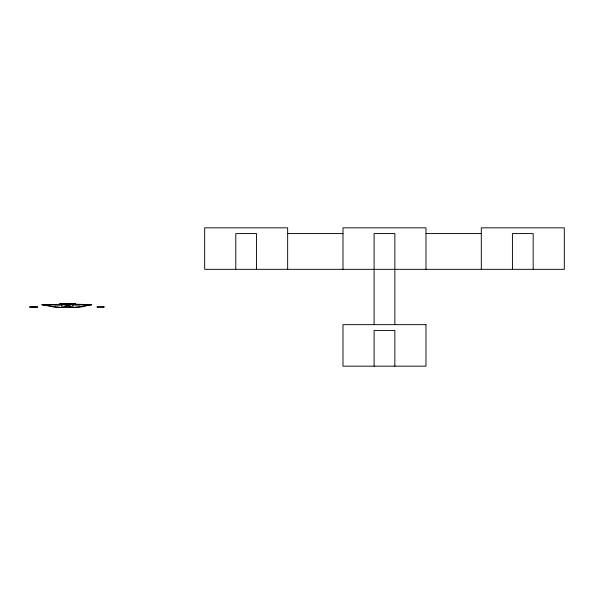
<?xml version="1.0" encoding="UTF-8"?>
<svg xmlns="http://www.w3.org/2000/svg" width="594" height="594" viewBox="0 0 594 594"><rect width="100%" height="100%" fill="white"/><g stroke="black" fill="none" stroke-linecap="round" stroke-linejoin="round"><path stroke-width="0.89" d="M67.53 306.615L67.419 303.942L91.461 304.707L78.534 307.521L56.304 307.521L42.167 304.737L75.282 303.972L75.282 304.707M42.167 304.737L61.865 307.521L67.738 304.804L72.98 307.521L91.461 304.707M61.865 307.521L61.865 304.017L63.491 304.031M61.865 304.061L67.419 304.031L67.419 304.752L67.419 303.942M54.774 304.767L62.184 304.759M75.148 304.737L79.782 304.729M287.659 233.583L342.983 233.583M425.98 233.583L481.303 233.583M59.563 303.942L75.282 303.942M67.419 304.106L75.282 304.106M72.98 304.707L91.81 304.707M41.81 304.737L72.98 304.804M65.028 306.467L70.166 306.467L70.166 307.521M54.448 304.744L59.927 304.759M72.72 304.789L80.027 304.804M65.385 304.024L67.419 304.031L59.563 304.017L59.563 304.737M533.174 269.334L533.174 233.583L512.429 233.583L512.429 269.334M481.303 269.334L481.303 227.836L564.3 227.836L564.3 269.334L204.663 269.334L204.663 227.836L287.659 227.836L287.659 269.334M425.98 269.334L425.98 227.836L342.983 227.836L342.983 269.334M394.854 324.666L394.854 233.583L374.109 233.583L374.109 324.666M394.854 366.164L394.854 330.413L374.109 330.413L374.109 366.164M256.534 269.334L256.534 233.583L235.788 233.583L235.788 269.334M103.683 306.467L103.683 307.521M103.556 306.467L103.556 307.521M72.98 303.942L72.98 307.521M69.966 306.467L69.966 307.521M66.075 306.467L66.075 307.521M65.852 306.467L65.852 307.521M65.704 306.467L65.704 307.521M65.54 306.467L65.481 307.521M35.298 306.467L35.298 307.521M34.987 306.467L34.987 307.521M33.606 306.467L33.606 307.521M32.247 306.467L32.247 307.521M31.972 306.467L31.972 307.521M37.481 306.467L29.7 306.467L29.7 307.521L37.481 307.521L37.481 306.467M103.883 306.467L97.223 306.467L97.223 307.521L103.883 307.521L103.883 306.467M425.98 324.666L342.983 324.666L342.983 366.164L425.98 366.164L425.98 324.666"/></g></svg>
